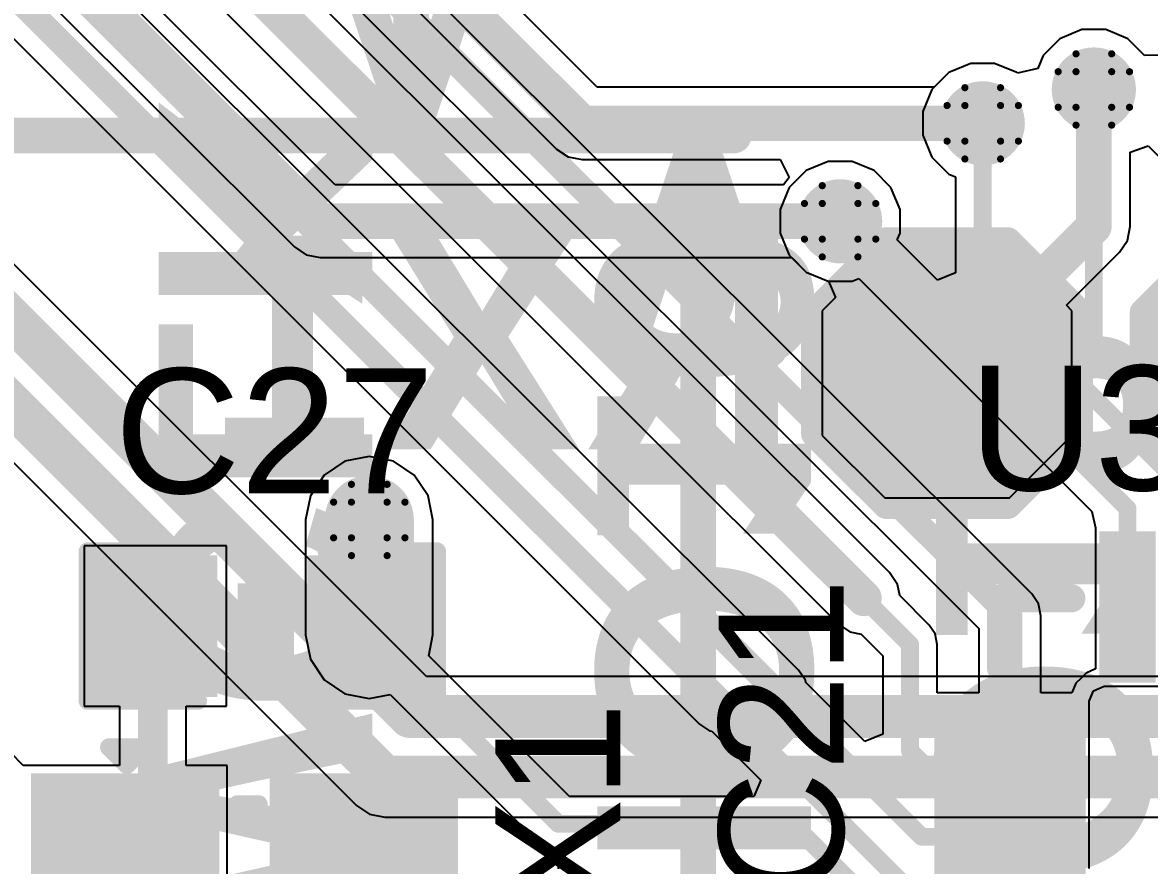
# Model space of a CAD drawing. Header units: inches. Extents: x -25 to 271, y -41 to 15.
# Drawn here: x 56.4 to 64.43, y -9.22 to -3.21 of the extents above; entities that cross this region are included whole.
import ezdxf

# ---------------------------------------------------------------- set-up
doc = ezdxf.new("R2010")
doc.units = ezdxf.units.IN
for name, color, linetype in [('Bottom Layer', 5, 'Continuous'), ('Bottom Overlay', 54, 'Continuous'), ('Bottom Paste', 16, 'Continuous'), ('Bottom Solder', 6, 'Continuous'), ('Dimensions', 6, 'Continuous'), ('Drill Drawing', 1, 'Continuous'), ('Top Glue Points', 56, 'Continuous'), ('Top Layer', 1, 'Continuous'), ('Top Overlay', 2, 'Continuous'), ('Top Paste', 8, 'Continuous'), ('Top Solder', 216, 'Continuous'), ('Via Holes', 16, 'Continuous')]:
    doc.layers.add(name, color=color, linetype=linetype)
doc.styles.add('Arial', font='', dxfattribs={"height": 0.2})
doc.styles.add('Arial_Bold', font='', dxfattribs={"height": 0.2})
doc.styles.get('Arial').set_extended_font_data('Arial')
doc.styles.get('Arial_Bold').set_extended_font_data('Arial', bold=True)

# ---------------------------------------------------------------- blocks, each defined once
blk = doc.blocks.new('CAP_0603_47')
at = {"layer": 'Top Layer'}
for points in [[(-0.381, 0.4445), (-0.381, -0.4445), (-1.143, -0.4445), (-1.143, 0.4445)], [(1.143, 0.4445), (1.143, -0.4445), (0.381, -0.4445), (0.381, 0.4445)]]:
    blk.add_hatch(color=1, dxfattribs=at).paths.add_polyline_path(points)
at = {"layer": 'Top Paste'}
for points in [[(-0.381, 0.4445), (-0.381, -0.4445), (-1.143, -0.4445), (-1.143, 0.4445)], [(1.143, 0.4445), (1.143, -0.4445), (0.381, -0.4445), (0.381, 0.4445)]]:
    blk.add_hatch(color=8, dxfattribs=at).paths.add_polyline_path(points)
at = {"layer": 'Top Solder'}
for points in [[(-0.321, 0.5045), (-0.321, -0.5045), (-1.203, -0.5045), (-1.203, 0.5045)], [(1.203, 0.5045), (1.203, -0.5045), (0.321, -0.5045), (0.321, 0.5045)]]:
    blk.add_hatch(color=216, dxfattribs=at).paths.add_polyline_path(points)
at = {"layer": 'Top Overlay'}
for points in [[(-1.2446, 0.5334, 0.127, 0.127, 0), (-0.4572, 0.5334, 0.127, 0.127, 0)], [(-1.2446, -0.5334, 0.127, 0.127, 0), (-1.2446, 0.5334, 0.127, 0.127, 0)], [(0.4572, 0.5334, 0.127, 0.127, 0), (1.2446, 0.5334, 0.127, 0.127, 0)], [(1.2446, -0.5334, 0.127, 0.127, 0), (1.2446, 0.5334, 0.127, 0.127, 0)], [(-1.2446, -0.5334, 0.127, 0.127, 0), (-0.4572, -0.5334, 0.127, 0.127, 0)], [(0.4572, -0.5334, 0.127, 0.127, 0), (1.2446, -0.5334, 0.127, 0.127, 0)]]:
    blk.add_lwpolyline(points, format="xyseb", dxfattribs=at)
for points in [[(-1.2764, 0.5334, 0.0635, 0.0635, 1), (-1.2128, 0.5334, 0.0635, 0.0635, 1)], [(-1.2764, 0.5334, 0.0635, 0.0635, 1), (-1.2128, 0.5334, 0.0635, 0.0635, 1)], [(-0.4889, 0.5334, 0.0635, 0.0635, 1), (-0.4254, 0.5334, 0.0635, 0.0635, 1)], [(0.4254, 0.5334, 0.0635, 0.0635, 1), (0.4889, 0.5334, 0.0635, 0.0635, 1)], [(1.2128, 0.5334, 0.0635, 0.0635, 1), (1.2764, 0.5334, 0.0635, 0.0635, 1)], [(1.2128, 0.5334, 0.0635, 0.0635, 1), (1.2764, 0.5334, 0.0635, 0.0635, 1)], [(-1.2764, -0.5334, 0.0635, 0.0635, 1), (-1.2128, -0.5334, 0.0635, 0.0635, 1)], [(-1.2764, -0.5334, 0.0635, 0.0635, 1), (-1.2128, -0.5334, 0.0635, 0.0635, 1)], [(-0.4889, -0.5334, 0.0635, 0.0635, 1), (-0.4254, -0.5334, 0.0635, 0.0635, 1)], [(0.4254, -0.5334, 0.0635, 0.0635, 1), (0.4889, -0.5334, 0.0635, 0.0635, 1)], [(1.2128, -0.5334, 0.0635, 0.0635, 1), (1.2764, -0.5334, 0.0635, 0.0635, 1)], [(1.2128, -0.5334, 0.0635, 0.0635, 1), (1.2764, -0.5334, 0.0635, 0.0635, 1)]]:
    blk.add_lwpolyline(points, format="xyseb", close=True, dxfattribs=at)
blk = doc.blocks.new('TEST_POINT_B_96')
at = {"layer": 'Bottom Layer'}
blk.add_hatch(color=5, dxfattribs=at).paths.add_polyline_path([(0.381, 0.762), (-0.381, 0.762), (-0.762, 0.381), (-0.762, -0.381), (-0.381, -0.762), (0.381, -0.762), (0.762, -0.381), (0.762, 0.381)])
at = {"layer": 'Bottom Paste'}
blk.add_hatch(color=16, dxfattribs=at).paths.add_polyline_path([(0.381, 0.762), (-0.381, 0.762), (-0.762, 0.381), (-0.762, -0.381), (-0.381, -0.762), (0.381, -0.762), (0.762, -0.381), (0.762, 0.381)])
at = {"layer": 'Bottom Solder'}
blk.add_hatch(color=6, dxfattribs=at).paths.add_polyline_path([(0.4318, 0.8636), (-0.4318, 0.8636), (-0.8636, 0.4318), (-0.8636, -0.4318), (-0.4318, -0.8636), (0.4318, -0.8636), (0.8636, -0.4318), (0.8636, 0.4318)])
at = {"layer": 'Bottom Overlay'}
for points in [[(-0.4318, 0.9398, 0.2, 0.2, 0), (-0.9398, 0.4318, 0.2, 0.2, 0)], [(0.4318, 0.9398, 0.2, 0.2, 0), (-0.4318, 0.9398, 0.2, 0.2, 0)], [(0.9398, 0.4318, 0.2, 0.2, 0), (0.4318, 0.9398, 0.2, 0.2, 0)], [(-0.9398, 0.4318, 0.2, 0.2, 0), (-0.9398, -0.4318, 0.2, 0.2, 0)], [(0.9398, 0.4318, 0.2, 0.2, 0), (0.9398, -0.4318, 0.2, 0.2, 0)], [(-0.4318, -0.9398, 0.2, 0.2, 0), (-0.9398, -0.4318, 0.2, 0.2, 0)], [(0.9398, -0.4318, 0.2, 0.2, 0), (0.4318, -0.9398, 0.2, 0.2, 0)], [(0.4318, -0.9398, 0.2, 0.2, 0), (-0.4318, -0.9398, 0.2, 0.2, 0)]]:
    blk.add_lwpolyline(points, format="xyseb", dxfattribs=at)
for points in [[(-0.4818, 0.9398, 0.1, 0.1, 1), (-0.3818, 0.9398, 0.1, 0.1, 1)], [(-0.4818, 0.9398, 0.1, 0.1, 1), (-0.3818, 0.9398, 0.1, 0.1, 1)], [(0.3818, 0.9398, 0.1, 0.1, 1), (0.4818, 0.9398, 0.1, 0.1, 1)], [(0.3818, 0.9398, 0.1, 0.1, 1), (0.4818, 0.9398, 0.1, 0.1, 1)], [(-0.9898, 0.4318, 0.1, 0.1, 1), (-0.8898, 0.4318, 0.1, 0.1, 1)], [(-0.9898, 0.4318, 0.1, 0.1, 1), (-0.8898, 0.4318, 0.1, 0.1, 1)], [(0.8898, 0.4318, 0.1, 0.1, 1), (0.9898, 0.4318, 0.1, 0.1, 1)], [(0.8898, 0.4318, 0.1, 0.1, 1), (0.9898, 0.4318, 0.1, 0.1, 1)], [(-0.9898, -0.4318, 0.1, 0.1, 1), (-0.8898, -0.4318, 0.1, 0.1, 1)], [(-0.9898, -0.4318, 0.1, 0.1, 1), (-0.8898, -0.4318, 0.1, 0.1, 1)], [(0.8898, -0.4318, 0.1, 0.1, 1), (0.9898, -0.4318, 0.1, 0.1, 1)], [(0.8898, -0.4318, 0.1, 0.1, 1), (0.9898, -0.4318, 0.1, 0.1, 1)], [(-0.4818, -0.9398, 0.1, 0.1, 1), (-0.3818, -0.9398, 0.1, 0.1, 1)], [(-0.4818, -0.9398, 0.1, 0.1, 1), (-0.3818, -0.9398, 0.1, 0.1, 1)], [(0.3818, -0.9398, 0.1, 0.1, 1), (0.4818, -0.9398, 0.1, 0.1, 1)], [(0.3818, -0.9398, 0.1, 0.1, 1), (0.4818, -0.9398, 0.1, 0.1, 1)]]:
    blk.add_lwpolyline(points, format="xyseb", close=True, dxfattribs=at)
blk = doc.blocks.new('TEST_POINT_B_97')
at = {"layer": 'Bottom Layer'}
blk.add_hatch(color=5, dxfattribs=at).paths.add_polyline_path([(0.381, 0.762), (-0.381, 0.762), (-0.762, 0.381), (-0.762, -0.381), (-0.381, -0.762), (0.381, -0.762), (0.762, -0.381), (0.762, 0.381)])
at = {"layer": 'Bottom Paste'}
blk.add_hatch(color=16, dxfattribs=at).paths.add_polyline_path([(0.381, 0.762), (-0.381, 0.762), (-0.762, 0.381), (-0.762, -0.381), (-0.381, -0.762), (0.381, -0.762), (0.762, -0.381), (0.762, 0.381)])
at = {"layer": 'Bottom Solder'}
blk.add_hatch(color=6, dxfattribs=at).paths.add_polyline_path([(0.4318, 0.8636), (-0.4318, 0.8636), (-0.8636, 0.4318), (-0.8636, -0.4318), (-0.4318, -0.8636), (0.4318, -0.8636), (0.8636, -0.4318), (0.8636, 0.4318)])
at = {"layer": 'Bottom Overlay'}
for points in [[(-0.4318, 0.9398, 0.2, 0.2, 0), (-0.9398, 0.4318, 0.2, 0.2, 0)], [(0.4318, 0.9398, 0.2, 0.2, 0), (-0.4318, 0.9398, 0.2, 0.2, 0)], [(0.9398, 0.4318, 0.2, 0.2, 0), (0.4318, 0.9398, 0.2, 0.2, 0)], [(-0.9398, 0.4318, 0.2, 0.2, 0), (-0.9398, -0.4318, 0.2, 0.2, 0)], [(0.9398, 0.4318, 0.2, 0.2, 0), (0.9398, -0.4318, 0.2, 0.2, 0)], [(-0.4318, -0.9398, 0.2, 0.2, 0), (-0.9398, -0.4318, 0.2, 0.2, 0)], [(0.9398, -0.4318, 0.2, 0.2, 0), (0.4318, -0.9398, 0.2, 0.2, 0)], [(0.4318, -0.9398, 0.2, 0.2, 0), (-0.4318, -0.9398, 0.2, 0.2, 0)]]:
    blk.add_lwpolyline(points, format="xyseb", dxfattribs=at)
for points in [[(-0.4818, 0.9398, 0.1, 0.1, 1), (-0.3818, 0.9398, 0.1, 0.1, 1)], [(-0.4818, 0.9398, 0.1, 0.1, 1), (-0.3818, 0.9398, 0.1, 0.1, 1)], [(0.3818, 0.9398, 0.1, 0.1, 1), (0.4818, 0.9398, 0.1, 0.1, 1)], [(0.3818, 0.9398, 0.1, 0.1, 1), (0.4818, 0.9398, 0.1, 0.1, 1)], [(-0.9898, 0.4318, 0.1, 0.1, 1), (-0.8898, 0.4318, 0.1, 0.1, 1)], [(-0.9898, 0.4318, 0.1, 0.1, 1), (-0.8898, 0.4318, 0.1, 0.1, 1)], [(0.8898, 0.4318, 0.1, 0.1, 1), (0.9898, 0.4318, 0.1, 0.1, 1)], [(0.8898, 0.4318, 0.1, 0.1, 1), (0.9898, 0.4318, 0.1, 0.1, 1)], [(-0.9898, -0.4318, 0.1, 0.1, 1), (-0.8898, -0.4318, 0.1, 0.1, 1)], [(-0.9898, -0.4318, 0.1, 0.1, 1), (-0.8898, -0.4318, 0.1, 0.1, 1)], [(0.8898, -0.4318, 0.1, 0.1, 1), (0.9898, -0.4318, 0.1, 0.1, 1)], [(0.8898, -0.4318, 0.1, 0.1, 1), (0.9898, -0.4318, 0.1, 0.1, 1)], [(-0.4818, -0.9398, 0.1, 0.1, 1), (-0.3818, -0.9398, 0.1, 0.1, 1)], [(-0.4818, -0.9398, 0.1, 0.1, 1), (-0.3818, -0.9398, 0.1, 0.1, 1)], [(0.3818, -0.9398, 0.1, 0.1, 1), (0.4818, -0.9398, 0.1, 0.1, 1)], [(0.3818, -0.9398, 0.1, 0.1, 1), (0.4818, -0.9398, 0.1, 0.1, 1)]]:
    blk.add_lwpolyline(points, format="xyseb", close=True, dxfattribs=at)
blk = doc.blocks.new('QFN_56__7X7__128')
at = {"layer": 'Top Layer'}
for points in [[(-3.8755, -2.5), (-3.0005, -2.5), (-3.0005, -2.7), (-3.8755, -2.7)], [(-2.7, -3.8755), (-2.7, -3.0005), (-2.5, -3.0005), (-2.5, -3.8755)], [(-2.3, -3.8755), (-2.3, -3.0005), (-2.1, -3.0005), (-2.1, -3.8755)], [(-1.9, -3.8755), (-1.9, -3.0005), (-1.7, -3.0005), (-1.7, -3.8755)]]:
    blk.add_hatch(color=1, dxfattribs=at).paths.add_polyline_path(points)
at = {"layer": 'Top Paste'}
for points in [[(-3.8755, -2.5), (-3.0005, -2.5), (-3.0005, -2.7), (-3.8755, -2.7)], [(-2.7, -3.8755), (-2.7, -3.0005), (-2.5, -3.0005), (-2.5, -3.8755)], [(-2.3, -3.8755), (-2.3, -3.0005), (-2.1, -3.0005), (-2.1, -3.8755)], [(-1.9, -3.8755), (-1.9, -3.0005), (-1.7, -3.0005), (-1.7, -3.8755)]]:
    blk.add_hatch(color=8, dxfattribs=at).paths.add_polyline_path(points)
at = {"layer": 'Top Solder'}
for points in [[(-3.9771, -2.3984), (-2.8989, -2.3984), (-2.8989, -2.8016), (-3.9771, -2.8016)], [(-2.8016, -3.9771), (-2.8016, -2.8989), (-2.3984, -2.8989), (-2.3984, -3.9771)], [(-2.4016, -3.9771), (-2.4016, -2.8989), (-1.9984, -2.8989), (-1.9984, -3.9771)], [(-2.0016, -3.9771), (-2.0016, -2.8989), (-1.5984, -2.8989), (-1.5984, -3.9771)], [(-1.6016, -3.9771), (-1.6016, -2.8989), (-1.1984, -2.8989), (-1.1984, -3.9771)]]:
    blk.add_hatch(color=216, dxfattribs=at).paths.add_polyline_path(points)
at = {"layer": 'Top Overlay'}
for points in [[(-3.5, -3.5, 0.2, 0.2, 0), (-3.5, -3, 0.2, 0.2, 0)], [(-3, -3.5, 0.2, 0.2, 0), (-3.5, -3.5, 0.2, 0.2, 0)]]:
    blk.add_lwpolyline(points, format="xyseb", dxfattribs=at)
for points in [[(-3.55, -3, 0.1, 0.1, 1), (-3.45, -3, 0.1, 0.1, 1)], [(-3.55, -3.5, 0.1, 0.1, 1), (-3.45, -3.5, 0.1, 0.1, 1)], [(-3.55, -3.5, 0.1, 0.1, 1), (-3.45, -3.5, 0.1, 0.1, 1)], [(-3.05, -3.5, 0.1, 0.1, 1), (-2.95, -3.5, 0.1, 0.1, 1)]]:
    blk.add_lwpolyline(points, format="xyseb", close=True, dxfattribs=at)
blk = doc.blocks.new('MCSJK_7U_12_00_10_10_80_B_10_131')
at = {"layer": 'Top Layer'}
for points in [[(-1.8, 1.45), (-0.4, 1.45), (-0.4, 0.25), (-1.8, 0.25)], [(0.4, 1.45), (1.8, 1.45), (1.8, 0.25), (0.4, 0.25)], [(-1.8, -0.25), (-0.4, -0.25), (-0.4, -1.45), (-1.8, -1.45)], [(0.4, -0.25), (1.8, -0.25), (1.8, -1.45), (0.4, -1.45)]]:
    blk.add_hatch(color=1, dxfattribs=at).paths.add_polyline_path(points)
at = {"layer": 'Top Paste'}
for points in [[(-1.8, 1.45), (-0.4, 1.45), (-0.4, 0.25), (-1.8, 0.25)], [(0.4, 1.45), (1.8, 1.45), (1.8, 0.25), (0.4, 0.25)], [(-1.8, -0.25), (-0.4, -0.25), (-0.4, -1.45), (-1.8, -1.45)], [(0.4, -0.25), (1.8, -0.25), (1.8, -1.45), (0.4, -1.45)]]:
    blk.add_hatch(color=8, dxfattribs=at).paths.add_polyline_path(points)
at = {"layer": 'Top Solder'}
for points in [[(-1.87, 1.52), (-0.33, 1.52), (-0.33, 0.18), (-1.87, 0.18)], [(0.33, 1.52), (1.87, 1.52), (1.87, 0.18), (0.33, 0.18)], [(-1.87, -0.18), (-0.33, -0.18), (-0.33, -1.52), (-1.87, -1.52)], [(0.33, -0.18), (1.87, -0.18), (1.87, -1.52), (0.33, -1.52)]]:
    blk.add_hatch(color=216, dxfattribs=at).paths.add_polyline_path(points)
at = {"layer": 'Top Overlay'}
for points in [[(0.2032, 1.2954, 0.127, 0.127, 0), (-0.2032, 1.2954, 0.127, 0.127, 0)], [(-1.651, -0.0508, 0.127, 0.127, 0), (-1.651, 0.1016, 0.127, 0.127, 0)], [(1.651, -0.0508, 0.127, 0.127, 0), (1.651, 0.1016, 0.127, 0.127, 0)], [(-2.0574, -0.9652, 0.127, 0.127, 0), (-2.0574, -0.7112, 0.127, 0.127, 0)], [(-1.9304, -0.8382, 0.127, 0.127, 0), (-2.0574, -0.7112, 0.127, 0.127, 0)], [(-2.0574, -0.9652, 0.127, 0.127, 0), (-1.9304, -0.8382, 0.127, 0.127, 0)], [(0.2032, -1.2954, 0.127, 0.127, 0), (-0.2032, -1.2954, 0.127, 0.127, 0)]]:
    blk.add_lwpolyline(points, format="xyseb", dxfattribs=at)
for points in [[(-0.2349, 1.2954, 0.0635, 0.0635, 1), (-0.1714, 1.2954, 0.0635, 0.0635, 1)], [(0.1714, 1.2954, 0.0635, 0.0635, 1), (0.2349, 1.2954, 0.0635, 0.0635, 1)], [(-1.6827, 0.1016, 0.0635, 0.0635, 1), (-1.6193, 0.1016, 0.0635, 0.0635, 1)], [(1.6193, 0.1016, 0.0635, 0.0635, 1), (1.6827, 0.1016, 0.0635, 0.0635, 1)], [(-1.6827, -0.0508, 0.0635, 0.0635, 1), (-1.6193, -0.0508, 0.0635, 0.0635, 1)], [(1.6193, -0.0508, 0.0635, 0.0635, 1), (1.6827, -0.0508, 0.0635, 0.0635, 1)], [(-2.0892, -0.7112, 0.0635, 0.0635, 1), (-2.0257, -0.7112, 0.0635, 0.0635, 1)], [(-2.0892, -0.7112, 0.0635, 0.0635, 1), (-2.0257, -0.7112, 0.0635, 0.0635, 1)], [(-1.9622, -0.8382, 0.0635, 0.0635, 1), (-1.8986, -0.8382, 0.0635, 0.0635, 1)], [(-1.9622, -0.8382, 0.0635, 0.0635, 1), (-1.8986, -0.8382, 0.0635, 0.0635, 1)], [(-2.0892, -0.9652, 0.0635, 0.0635, 1), (-2.0257, -0.9652, 0.0635, 0.0635, 1)], [(-2.0892, -0.9652, 0.0635, 0.0635, 1), (-2.0257, -0.9652, 0.0635, 0.0635, 1)], [(-0.2349, -1.2954, 0.0635, 0.0635, 1), (-0.1714, -1.2954, 0.0635, 0.0635, 1)], [(0.1714, -1.2954, 0.0635, 0.0635, 1), (0.2349, -1.2954, 0.0635, 0.0635, 1)]]:
    blk.add_lwpolyline(points, format="xyseb", close=True, dxfattribs=at)

msp = doc.modelspace()

# ---------------------------------------------------------------- hatches: boundary and pattern name
at = {"layer": 'Bottom Layer'}
h = msp.add_hatch(color=5, dxfattribs=at)
edge = h.paths.add_edge_path()
edge.add_arc((64.0334, -3.683), 0.3, 0, 360)
h = msp.add_hatch(color=5, dxfattribs=at)
edge = h.paths.add_edge_path()
edge.add_arc((63.242, -3.9243), 0.3, 0, 360)
h = msp.add_hatch(color=5, dxfattribs=at)
edge = h.paths.add_edge_path()
edge.add_arc((62.226, -4.6228), 0.3, 0, 360)
h = msp.add_hatch(color=5, dxfattribs=at)
edge = h.paths.add_edge_path()
edge.add_arc((58.8721, -6.7522), 0.3, 0, 360)
at = {"layer": 'Top Glue Points'}
msp.add_hatch(color=56, dxfattribs=at).paths.add_polyline_path([(57.9356, -7.8036), (58.3354, -7.8036), (58.3354, -7.2037), (57.9356, -7.2037)])
at = {"layer": 'Top Layer'}
h = msp.add_hatch(color=1, dxfattribs=at)
edge = h.paths.add_edge_path()
edge.add_arc((64.0334, -3.683), 0.3, 0, 360)
h = msp.add_hatch(color=1, dxfattribs=at)
edge = h.paths.add_edge_path()
edge.add_arc((63.242, -3.9243), 0.3, 0, 360)
h = msp.add_hatch(color=1, dxfattribs=at)
edge = h.paths.add_edge_path()
edge.add_arc((62.226, -4.6228), 0.3, 0, 360)
h = msp.add_hatch(color=1, dxfattribs=at)
edge = h.paths.add_edge_path()
edge.add_arc((58.8721, -6.7522), 0.3, 0, 360)
at = {"layer": 'Via Holes'}
h = msp.add_hatch(color=7, dxfattribs=at)
edge = h.paths.add_edge_path()
edge.add_arc((64.0334, -3.683), 0.15, 0, 360)
h = msp.add_hatch(color=7, dxfattribs=at)
edge = h.paths.add_edge_path()
edge.add_arc((63.242, -3.9243), 0.15, 0, 360)
h = msp.add_hatch(color=7, dxfattribs=at)
edge = h.paths.add_edge_path()
edge.add_arc((62.226, -4.6228), 0.15, 0, 360)
h = msp.add_hatch(color=7, dxfattribs=at)
edge = h.paths.add_edge_path()
edge.add_arc((58.8721, -6.7522), 0.15, 0, 360)

# ---------------------------------------------------------------- linework, layer by layer
at = {"layer": 'Bottom Layer'}
for p, q in [((59.2788, -7.8685), (50.7008, 0.7094)), ((50.2025, -0.2087), (58.7805, -8.7866)), ((58.6295, -4.3638), (55.7653, -1.4996)), ((60.4958, -3.6653), (58.3301, -1.4996)), ((55.399, -1.8659), (58.3391, -4.8059)), ((57.9638, -1.8659), (60.2054, -4.1074)), ((63.9485, -3.256), (63.7915, -3.321)), ((64.1183, -3.256), (63.9485, -3.256)), ((64.2753, -3.321), (64.1183, -3.256)), ((63.7915, -3.321), (63.6714, -3.4411)), ((64.3954, -3.4411), (64.2753, -3.321)), ((63.6714, -3.4411), (63.6336, -3.5324)), ((64.5318, -3.4386), (64.3954, -3.4411)), ((63.1571, -3.4973), (63.0001, -3.5623)), ((63.3269, -3.4973), (63.1571, -3.4973)), ((63.4839, -3.5623), (63.3269, -3.4973)), ((63.0001, -3.5623), (62.8971, -3.6653)), ((63.4891, -3.5675), (63.4839, -3.5623)), ((63.6336, -3.5324), (63.4891, -3.5675)), ((62.8971, -3.6653), (60.4958, -3.6653)), ((64.2924, -4.1306), (64.4194, -4.0849)), ((64.4194, -4.0849), (64.5072, -4.1728)), ((60.2054, -4.1074), (60.2894, -4.1636)), ((60.2894, -4.1636), (60.3885, -4.1833)), ((64.2924, -4.6597), (64.2924, -4.1306)), ((60.3885, -4.1833), (61.7991, -4.1833)), ((61.7991, -4.1833), (61.8625, -4.3103)), ((61.8625, -4.3103), (61.8223, -4.3638)), ((61.8223, -4.3638), (58.6295, -4.3638)), ((64.2727, -4.7588), (64.2924, -4.6597)), ((58.3391, -4.8059), (58.4231, -4.8621)), ((64.2165, -4.8428), (64.2727, -4.7588)), ((58.4231, -4.8621), (58.5222, -4.8818)), ((58.5222, -4.8818), (61.8811, -4.8818)), ((61.8811, -4.8818), (61.9841, -4.9848)), ((63.8379, -5.2215), (64.2165, -4.8428)), ((61.9841, -4.9848), (62.1411, -5.0498)), ((62.1411, -5.0498), (62.1439, -5.0498)), ((62.1439, -5.0498), (62.1925, -5.1671)), ((62.1925, -5.1671), (62.099, -5.2606)), ((62.099, -5.2606), (62.099, -6.1496)), ((63.877, -5.2606), (63.8379, -5.2215)), ((63.877, -6.1496), (63.877, -5.2606)), ((62.099, -6.1496), (62.5435, -6.5941)), ((63.4325, -6.5941), (63.877, -6.1496)), ((62.5435, -6.5941), (63.4325, -6.5941)), ((71.1972, -7.8685), (59.2788, -7.8685)), ((58.7805, -8.7866), (58.7805, -8.7866)), ((58.7805, -8.7866), (58.8729, -8.8484)), ((58.8729, -8.8484), (58.9819, -8.8701)), ((58.9819, -8.8701), (70.9004, -8.8701))]:
    msp.add_line(p, q, dxfattribs=at)
for points in [[(50.4994, 0.508, 0.3048, 0.3048, 0), (59.1608, -8.1534, 0.3048, 0.3048, 0)], [(50.3205, 0.0762, 0.3048, 0.3048, 0), (58.9819, -8.5852, 0.3048, 0.3048, 0)], [(54.9154, -1.016, 0.254, 0.254, 0), (58.5222, -4.6228, 0.254, 0.254, 0)], [(57.4802, -1.016, 0.254, 0.254, 0), (60.3885, -3.9243, 0.254, 0.254, 0)], [(64.0334, -4.6597, 0.254, 0.254, 0), (64.0334, -3.683, 0.254, 0.254, 0)], [(60.3885, -3.9243, 0.254, 0.254, 0), (63.242, -3.9243, 0.254, 0.254, 0)], [(58.5222, -4.6228, 0.254, 0.254, 0), (62.226, -4.6228, 0.254, 0.254, 0)], [(62.988, -5.7051, 0.254, 0.254, 0), (64.0334, -4.6597, 0.254, 0.254, 0)], [(59.1608, -8.1534, 0.3048, 0.3048, 0), (71.1973, -8.1534, 0.3048, 0.3048, 0)], [(58.9819, -8.5852, 0.3048, 0.3048, 0), (71.0184, -8.5852, 0.3048, 0.3048, 0)]]:
    msp.add_lwpolyline(points, format="xyseb", dxfattribs=at)
for points in [[(63.9699, -3.683, 0.127, 0.127, 1), (64.0969, -3.683, 0.127, 0.127, 1)], [(60.325, -3.9243, 0.127, 0.127, 1), (60.452, -3.9243, 0.127, 0.127, 1)], [(60.325, -3.9243, 0.127, 0.127, 1), (60.452, -3.9243, 0.127, 0.127, 1)], [(63.1785, -3.9243, 0.127, 0.127, 1), (63.3055, -3.9243, 0.127, 0.127, 1)], [(58.4587, -4.6228, 0.127, 0.127, 1), (58.5857, -4.6228, 0.127, 0.127, 1)], [(58.4587, -4.6228, 0.127, 0.127, 1), (58.5857, -4.6228, 0.127, 0.127, 1)], [(62.1625, -4.6228, 0.127, 0.127, 1), (62.2895, -4.6228, 0.127, 0.127, 1)], [(63.9699, -4.6597, 0.127, 0.127, 1), (64.0969, -4.6597, 0.127, 0.127, 1)], [(63.9699, -4.6597, 0.127, 0.127, 1), (64.0969, -4.6597, 0.127, 0.127, 1)], [(62.9245, -5.7051, 0.127, 0.127, 1), (63.0515, -5.7051, 0.127, 0.127, 1)], [(59.0846, -8.1534, 0.1524, 0.1524, 1), (59.237, -8.1534, 0.1524, 0.1524, 1)], [(59.0846, -8.1534, 0.1524, 0.1524, 1), (59.237, -8.1534, 0.1524, 0.1524, 1)], [(58.9057, -8.5852, 0.1524, 0.1524, 1), (59.0581, -8.5852, 0.1524, 0.1524, 1)], [(58.9057, -8.5852, 0.1524, 0.1524, 1), (59.0581, -8.5852, 0.1524, 0.1524, 1)]]:
    msp.add_lwpolyline(points, format="xyseb", close=True, dxfattribs=at)
at = {"layer": 'Dimensions'}
for points in [[(59.1716, -4.0113, 0.254, 0.254, 0), (59.1716, -1.725, 0.254, 0.254, 0)], [(58.6636, -2.4873, 0.254, 0.254, 0), (59.1716, -4.0113, 0.254, 0.254, 0)], [(59.1716, -4.0113, 0.254, 0.254, 0), (59.6796, -2.4873, 0.254, 0.254, 0)], [(38.5291, -4.0113, 0.254, 0.254, 0), (61.468, -4.0113, 0.254, 0.254, 0)], [(51.5291, -4.0113, 0.254, 0.254, 0), (59.4256, -4.0113, 0.254, 0.254, 0)], [(60.706, -5.5353, 0.254, 0.254, 0), (61.214, -4.0113, 0.254, 0.254, 0)], [(61.214, -4.0113, 0.254, 0.254, 0), (61.722, -5.5353, 0.254, 0.254, 0)], [(61.214, -9.4211, 0.254, 0.254, 0), (61.214, -4.0113, 0.254, 0.254, 0)]]:
    msp.add_lwpolyline(points, format="xyseb", dxfattribs=at)
for points in [[(59.1081, -4.0113, 0.127, 0.127, 1), (59.2351, -4.0113, 0.127, 0.127, 1)], [(59.1081, -4.0113, 0.127, 0.127, 1), (59.2351, -4.0113, 0.127, 0.127, 1)], [(59.1081, -4.0113, 0.127, 0.127, 1), (59.2351, -4.0113, 0.127, 0.127, 1)], [(59.3621, -4.0113, 0.127, 0.127, 1), (59.4891, -4.0113, 0.127, 0.127, 1)], [(61.1505, -4.0113, 0.127, 0.127, 1), (61.2775, -4.0113, 0.127, 0.127, 1)], [(61.1505, -4.0113, 0.127, 0.127, 1), (61.2775, -4.0113, 0.127, 0.127, 1)], [(61.1505, -4.0113, 0.127, 0.127, 1), (61.2775, -4.0113, 0.127, 0.127, 1)], [(61.4045, -4.0113, 0.127, 0.127, 1), (61.5315, -4.0113, 0.127, 0.127, 1)], [(60.6425, -5.5353, 0.127, 0.127, 1), (60.7695, -5.5353, 0.127, 0.127, 1)], [(61.6585, -5.5353, 0.127, 0.127, 1), (61.7855, -5.5353, 0.127, 0.127, 1)]]:
    msp.add_lwpolyline(points, format="xyseb", close=True, dxfattribs=at)
at = {"layer": 'Drill Drawing'}
for points in [[(63.9064, -3.556, 0.0508, 0.0508, 0), (63.9064, -3.429, 0.0508, 0.0508, 0)], [(63.9064, -3.429, 0.0508, 0.0508, 0), (64.1604, -3.429, 0.0508, 0.0508, 0)], [(64.1604, -3.556, 0.0508, 0.0508, 0), (64.1604, -3.429, 0.0508, 0.0508, 0)], [(63.7794, -3.81, 0.0508, 0.0508, 0), (63.7794, -3.556, 0.0508, 0.0508, 0)], [(63.7794, -3.556, 0.0508, 0.0508, 0), (63.9064, -3.556, 0.0508, 0.0508, 0)], [(64.1604, -3.556, 0.0508, 0.0508, 0), (64.2874, -3.556, 0.0508, 0.0508, 0)], [(64.2874, -3.81, 0.0508, 0.0508, 0), (64.2874, -3.556, 0.0508, 0.0508, 0)], [(63.115, -3.7973, 0.0508, 0.0508, 0), (63.115, -3.6703, 0.0508, 0.0508, 0)], [(63.115, -3.6703, 0.0508, 0.0508, 0), (63.369, -3.6703, 0.0508, 0.0508, 0)], [(63.369, -3.7973, 0.0508, 0.0508, 0), (63.369, -3.6703, 0.0508, 0.0508, 0)], [(62.988, -4.0513, 0.0508, 0.0508, 0), (62.988, -3.7973, 0.0508, 0.0508, 0)], [(62.988, -3.7973, 0.0508, 0.0508, 0), (63.115, -3.7973, 0.0508, 0.0508, 0)], [(63.369, -3.7973, 0.0508, 0.0508, 0), (63.496, -3.7973, 0.0508, 0.0508, 0)], [(63.496, -4.0513, 0.0508, 0.0508, 0), (63.496, -3.7973, 0.0508, 0.0508, 0)], [(63.7794, -3.81, 0.0508, 0.0508, 0), (63.9064, -3.81, 0.0508, 0.0508, 0)], [(63.9064, -3.937, 0.0508, 0.0508, 0), (63.9064, -3.81, 0.0508, 0.0508, 0)], [(64.1604, -3.81, 0.0508, 0.0508, 0), (64.2874, -3.81, 0.0508, 0.0508, 0)], [(64.1604, -3.937, 0.0508, 0.0508, 0), (64.1604, -3.81, 0.0508, 0.0508, 0)], [(63.9064, -3.937, 0.0508, 0.0508, 0), (64.1604, -3.937, 0.0508, 0.0508, 0)], [(62.988, -4.0513, 0.0508, 0.0508, 0), (63.115, -4.0513, 0.0508, 0.0508, 0)], [(63.115, -4.1783, 0.0508, 0.0508, 0), (63.115, -4.0513, 0.0508, 0.0508, 0)], [(63.369, -4.0513, 0.0508, 0.0508, 0), (63.496, -4.0513, 0.0508, 0.0508, 0)], [(63.369, -4.1783, 0.0508, 0.0508, 0), (63.369, -4.0513, 0.0508, 0.0508, 0)], [(63.115, -4.1783, 0.0508, 0.0508, 0), (63.369, -4.1783, 0.0508, 0.0508, 0)], [(62.099, -4.4958, 0.0508, 0.0508, 0), (62.099, -4.3688, 0.0508, 0.0508, 0)], [(62.099, -4.3688, 0.0508, 0.0508, 0), (62.353, -4.3688, 0.0508, 0.0508, 0)], [(62.353, -4.4958, 0.0508, 0.0508, 0), (62.353, -4.3688, 0.0508, 0.0508, 0)], [(61.972, -4.7498, 0.0508, 0.0508, 0), (61.972, -4.4958, 0.0508, 0.0508, 0)], [(61.972, -4.4958, 0.0508, 0.0508, 0), (62.099, -4.4958, 0.0508, 0.0508, 0)], [(62.353, -4.4958, 0.0508, 0.0508, 0), (62.48, -4.4958, 0.0508, 0.0508, 0)], [(62.48, -4.7498, 0.0508, 0.0508, 0), (62.48, -4.4958, 0.0508, 0.0508, 0)], [(61.972, -4.7498, 0.0508, 0.0508, 0), (62.099, -4.7498, 0.0508, 0.0508, 0)], [(62.099, -4.8768, 0.0508, 0.0508, 0), (62.099, -4.7498, 0.0508, 0.0508, 0)], [(62.353, -4.7498, 0.0508, 0.0508, 0), (62.48, -4.7498, 0.0508, 0.0508, 0)], [(62.353, -4.8768, 0.0508, 0.0508, 0), (62.353, -4.7498, 0.0508, 0.0508, 0)], [(62.099, -4.8768, 0.0508, 0.0508, 0), (62.353, -4.8768, 0.0508, 0.0508, 0)], [(58.7451, -6.6252, 0.0508, 0.0508, 0), (58.7451, -6.4982, 0.0508, 0.0508, 0)], [(58.7451, -6.4982, 0.0508, 0.0508, 0), (58.9991, -6.4982, 0.0508, 0.0508, 0)], [(58.9991, -6.6252, 0.0508, 0.0508, 0), (58.9991, -6.4982, 0.0508, 0.0508, 0)], [(58.6181, -6.8792, 0.0508, 0.0508, 0), (58.6181, -6.6252, 0.0508, 0.0508, 0)], [(58.6181, -6.6252, 0.0508, 0.0508, 0), (58.7451, -6.6252, 0.0508, 0.0508, 0)], [(58.9991, -6.6252, 0.0508, 0.0508, 0), (59.1261, -6.6252, 0.0508, 0.0508, 0)], [(59.1261, -6.8792, 0.0508, 0.0508, 0), (59.1261, -6.6252, 0.0508, 0.0508, 0)], [(58.6181, -6.8792, 0.0508, 0.0508, 0), (58.7451, -6.8792, 0.0508, 0.0508, 0)], [(58.7451, -7.0062, 0.0508, 0.0508, 0), (58.7451, -6.8792, 0.0508, 0.0508, 0)], [(58.9991, -6.8792, 0.0508, 0.0508, 0), (59.1261, -6.8792, 0.0508, 0.0508, 0)], [(58.9991, -7.0062, 0.0508, 0.0508, 0), (58.9991, -6.8792, 0.0508, 0.0508, 0)], [(58.7451, -7.0062, 0.0508, 0.0508, 0), (58.9991, -7.0062, 0.0508, 0.0508, 0)]]:
    msp.add_lwpolyline(points, format="xyseb", dxfattribs=at)
for points in [[(63.8937, -3.429, 0.0254, 0.0254, 1), (63.9191, -3.429, 0.0254, 0.0254, 1)], [(63.8937, -3.429, 0.0254, 0.0254, 1), (63.9191, -3.429, 0.0254, 0.0254, 1)], [(64.1477, -3.429, 0.0254, 0.0254, 1), (64.1731, -3.429, 0.0254, 0.0254, 1)], [(64.1477, -3.429, 0.0254, 0.0254, 1), (64.1731, -3.429, 0.0254, 0.0254, 1)], [(63.7667, -3.556, 0.0254, 0.0254, 1), (63.7921, -3.556, 0.0254, 0.0254, 1)], [(63.7667, -3.556, 0.0254, 0.0254, 1), (63.7921, -3.556, 0.0254, 0.0254, 1)], [(63.8937, -3.556, 0.0254, 0.0254, 1), (63.9191, -3.556, 0.0254, 0.0254, 1)], [(63.8937, -3.556, 0.0254, 0.0254, 1), (63.9191, -3.556, 0.0254, 0.0254, 1)], [(64.1477, -3.556, 0.0254, 0.0254, 1), (64.1731, -3.556, 0.0254, 0.0254, 1)], [(64.1477, -3.556, 0.0254, 0.0254, 1), (64.1731, -3.556, 0.0254, 0.0254, 1)], [(64.2747, -3.556, 0.0254, 0.0254, 1), (64.3001, -3.556, 0.0254, 0.0254, 1)], [(64.2747, -3.556, 0.0254, 0.0254, 1), (64.3001, -3.556, 0.0254, 0.0254, 1)], [(63.1023, -3.6703, 0.0254, 0.0254, 1), (63.1277, -3.6703, 0.0254, 0.0254, 1)], [(63.1023, -3.6703, 0.0254, 0.0254, 1), (63.1277, -3.6703, 0.0254, 0.0254, 1)], [(63.3563, -3.6703, 0.0254, 0.0254, 1), (63.3817, -3.6703, 0.0254, 0.0254, 1)], [(63.3563, -3.6703, 0.0254, 0.0254, 1), (63.3817, -3.6703, 0.0254, 0.0254, 1)], [(62.9753, -3.7973, 0.0254, 0.0254, 1), (63.0007, -3.7973, 0.0254, 0.0254, 1)], [(62.9753, -3.7973, 0.0254, 0.0254, 1), (63.0007, -3.7973, 0.0254, 0.0254, 1)], [(63.1023, -3.7973, 0.0254, 0.0254, 1), (63.1277, -3.7973, 0.0254, 0.0254, 1)], [(63.1023, -3.7973, 0.0254, 0.0254, 1), (63.1277, -3.7973, 0.0254, 0.0254, 1)], [(63.3563, -3.7973, 0.0254, 0.0254, 1), (63.3817, -3.7973, 0.0254, 0.0254, 1)], [(63.3563, -3.7973, 0.0254, 0.0254, 1), (63.3817, -3.7973, 0.0254, 0.0254, 1)], [(63.4833, -3.7973, 0.0254, 0.0254, 1), (63.5087, -3.7973, 0.0254, 0.0254, 1)], [(63.4833, -3.7973, 0.0254, 0.0254, 1), (63.5087, -3.7973, 0.0254, 0.0254, 1)], [(63.7667, -3.81, 0.0254, 0.0254, 1), (63.7921, -3.81, 0.0254, 0.0254, 1)], [(63.7667, -3.81, 0.0254, 0.0254, 1), (63.7921, -3.81, 0.0254, 0.0254, 1)], [(63.8937, -3.81, 0.0254, 0.0254, 1), (63.9191, -3.81, 0.0254, 0.0254, 1)], [(63.8937, -3.81, 0.0254, 0.0254, 1), (63.9191, -3.81, 0.0254, 0.0254, 1)], [(64.1477, -3.81, 0.0254, 0.0254, 1), (64.1731, -3.81, 0.0254, 0.0254, 1)], [(64.1477, -3.81, 0.0254, 0.0254, 1), (64.1731, -3.81, 0.0254, 0.0254, 1)], [(64.2747, -3.81, 0.0254, 0.0254, 1), (64.3001, -3.81, 0.0254, 0.0254, 1)], [(64.2747, -3.81, 0.0254, 0.0254, 1), (64.3001, -3.81, 0.0254, 0.0254, 1)], [(63.8937, -3.937, 0.0254, 0.0254, 1), (63.9191, -3.937, 0.0254, 0.0254, 1)], [(63.8937, -3.937, 0.0254, 0.0254, 1), (63.9191, -3.937, 0.0254, 0.0254, 1)], [(64.1477, -3.937, 0.0254, 0.0254, 1), (64.1731, -3.937, 0.0254, 0.0254, 1)], [(64.1477, -3.937, 0.0254, 0.0254, 1), (64.1731, -3.937, 0.0254, 0.0254, 1)], [(62.9753, -4.0513, 0.0254, 0.0254, 1), (63.0007, -4.0513, 0.0254, 0.0254, 1)], [(62.9753, -4.0513, 0.0254, 0.0254, 1), (63.0007, -4.0513, 0.0254, 0.0254, 1)], [(63.1023, -4.0513, 0.0254, 0.0254, 1), (63.1277, -4.0513, 0.0254, 0.0254, 1)], [(63.1023, -4.0513, 0.0254, 0.0254, 1), (63.1277, -4.0513, 0.0254, 0.0254, 1)], [(63.3563, -4.0513, 0.0254, 0.0254, 1), (63.3817, -4.0513, 0.0254, 0.0254, 1)], [(63.3563, -4.0513, 0.0254, 0.0254, 1), (63.3817, -4.0513, 0.0254, 0.0254, 1)], [(63.4833, -4.0513, 0.0254, 0.0254, 1), (63.5087, -4.0513, 0.0254, 0.0254, 1)], [(63.4833, -4.0513, 0.0254, 0.0254, 1), (63.5087, -4.0513, 0.0254, 0.0254, 1)], [(63.1023, -4.1783, 0.0254, 0.0254, 1), (63.1277, -4.1783, 0.0254, 0.0254, 1)], [(63.1023, -4.1783, 0.0254, 0.0254, 1), (63.1277, -4.1783, 0.0254, 0.0254, 1)], [(63.3563, -4.1783, 0.0254, 0.0254, 1), (63.3817, -4.1783, 0.0254, 0.0254, 1)], [(63.3563, -4.1783, 0.0254, 0.0254, 1), (63.3817, -4.1783, 0.0254, 0.0254, 1)], [(62.0863, -4.3688, 0.0254, 0.0254, 1), (62.1117, -4.3688, 0.0254, 0.0254, 1)], [(62.0863, -4.3688, 0.0254, 0.0254, 1), (62.1117, -4.3688, 0.0254, 0.0254, 1)], [(62.3403, -4.3688, 0.0254, 0.0254, 1), (62.3657, -4.3688, 0.0254, 0.0254, 1)], [(62.3403, -4.3688, 0.0254, 0.0254, 1), (62.3657, -4.3688, 0.0254, 0.0254, 1)], [(61.9593, -4.4958, 0.0254, 0.0254, 1), (61.9847, -4.4958, 0.0254, 0.0254, 1)], [(61.9593, -4.4958, 0.0254, 0.0254, 1), (61.9847, -4.4958, 0.0254, 0.0254, 1)], [(62.0863, -4.4958, 0.0254, 0.0254, 1), (62.1117, -4.4958, 0.0254, 0.0254, 1)], [(62.0863, -4.4958, 0.0254, 0.0254, 1), (62.1117, -4.4958, 0.0254, 0.0254, 1)], [(62.3403, -4.4958, 0.0254, 0.0254, 1), (62.3657, -4.4958, 0.0254, 0.0254, 1)], [(62.3403, -4.4958, 0.0254, 0.0254, 1), (62.3657, -4.4958, 0.0254, 0.0254, 1)], [(62.4673, -4.4958, 0.0254, 0.0254, 1), (62.4927, -4.4958, 0.0254, 0.0254, 1)], [(62.4673, -4.4958, 0.0254, 0.0254, 1), (62.4927, -4.4958, 0.0254, 0.0254, 1)], [(61.9593, -4.7498, 0.0254, 0.0254, 1), (61.9847, -4.7498, 0.0254, 0.0254, 1)], [(61.9593, -4.7498, 0.0254, 0.0254, 1), (61.9847, -4.7498, 0.0254, 0.0254, 1)], [(62.0863, -4.7498, 0.0254, 0.0254, 1), (62.1117, -4.7498, 0.0254, 0.0254, 1)], [(62.0863, -4.7498, 0.0254, 0.0254, 1), (62.1117, -4.7498, 0.0254, 0.0254, 1)], [(62.3403, -4.7498, 0.0254, 0.0254, 1), (62.3657, -4.7498, 0.0254, 0.0254, 1)], [(62.3403, -4.7498, 0.0254, 0.0254, 1), (62.3657, -4.7498, 0.0254, 0.0254, 1)], [(62.4673, -4.7498, 0.0254, 0.0254, 1), (62.4927, -4.7498, 0.0254, 0.0254, 1)], [(62.4673, -4.7498, 0.0254, 0.0254, 1), (62.4927, -4.7498, 0.0254, 0.0254, 1)], [(62.0863, -4.8768, 0.0254, 0.0254, 1), (62.1117, -4.8768, 0.0254, 0.0254, 1)], [(62.0863, -4.8768, 0.0254, 0.0254, 1), (62.1117, -4.8768, 0.0254, 0.0254, 1)], [(62.3403, -4.8768, 0.0254, 0.0254, 1), (62.3657, -4.8768, 0.0254, 0.0254, 1)], [(62.3403, -4.8768, 0.0254, 0.0254, 1), (62.3657, -4.8768, 0.0254, 0.0254, 1)], [(58.7324, -6.4982, 0.0254, 0.0254, 1), (58.7578, -6.4982, 0.0254, 0.0254, 1)], [(58.7324, -6.4982, 0.0254, 0.0254, 1), (58.7578, -6.4982, 0.0254, 0.0254, 1)], [(58.9864, -6.4982, 0.0254, 0.0254, 1), (59.0118, -6.4982, 0.0254, 0.0254, 1)], [(58.9864, -6.4982, 0.0254, 0.0254, 1), (59.0118, -6.4982, 0.0254, 0.0254, 1)], [(58.6054, -6.6252, 0.0254, 0.0254, 1), (58.6308, -6.6252, 0.0254, 0.0254, 1)], [(58.6054, -6.6252, 0.0254, 0.0254, 1), (58.6308, -6.6252, 0.0254, 0.0254, 1)], [(58.7324, -6.6252, 0.0254, 0.0254, 1), (58.7578, -6.6252, 0.0254, 0.0254, 1)], [(58.7324, -6.6252, 0.0254, 0.0254, 1), (58.7578, -6.6252, 0.0254, 0.0254, 1)], [(58.9864, -6.6252, 0.0254, 0.0254, 1), (59.0118, -6.6252, 0.0254, 0.0254, 1)], [(58.9864, -6.6252, 0.0254, 0.0254, 1), (59.0118, -6.6252, 0.0254, 0.0254, 1)], [(59.1134, -6.6252, 0.0254, 0.0254, 1), (59.1388, -6.6252, 0.0254, 0.0254, 1)], [(59.1134, -6.6252, 0.0254, 0.0254, 1), (59.1388, -6.6252, 0.0254, 0.0254, 1)], [(58.6054, -6.8792, 0.0254, 0.0254, 1), (58.6308, -6.8792, 0.0254, 0.0254, 1)], [(58.6054, -6.8792, 0.0254, 0.0254, 1), (58.6308, -6.8792, 0.0254, 0.0254, 1)], [(58.7324, -6.8792, 0.0254, 0.0254, 1), (58.7578, -6.8792, 0.0254, 0.0254, 1)], [(58.7324, -6.8792, 0.0254, 0.0254, 1), (58.7578, -6.8792, 0.0254, 0.0254, 1)], [(58.9864, -6.8792, 0.0254, 0.0254, 1), (59.0118, -6.8792, 0.0254, 0.0254, 1)], [(58.9864, -6.8792, 0.0254, 0.0254, 1), (59.0118, -6.8792, 0.0254, 0.0254, 1)], [(59.1134, -6.8792, 0.0254, 0.0254, 1), (59.1388, -6.8792, 0.0254, 0.0254, 1)], [(59.1134, -6.8792, 0.0254, 0.0254, 1), (59.1388, -6.8792, 0.0254, 0.0254, 1)], [(58.7324, -7.0062, 0.0254, 0.0254, 1), (58.7578, -7.0062, 0.0254, 0.0254, 1)], [(58.7324, -7.0062, 0.0254, 0.0254, 1), (58.7578, -7.0062, 0.0254, 0.0254, 1)], [(58.9864, -7.0062, 0.0254, 0.0254, 1), (59.0118, -7.0062, 0.0254, 0.0254, 1)], [(58.9864, -7.0062, 0.0254, 0.0254, 1), (59.0118, -7.0062, 0.0254, 0.0254, 1)]]:
    msp.add_lwpolyline(points, format="xyseb", close=True, dxfattribs=at)
at = {"layer": 'Top Layer'}
for p, q in [((62.5783, -7.1274), (48.7705, 6.6805)), ((48.4647, 6.2537), (62.2121, -7.4936)), ((63.5908, -7.2797), (56.9383, -0.6272)), ((56.5625, -0.8741), (63.215, -7.5265)), ((61.9306, -7.8227), (55.3829, -1.275)), ((55.3508, -2.3335), (61.2245, -8.2072)), ((63.9485, -3.256), (63.7915, -3.321)), ((64.1183, -3.256), (63.9485, -3.256)), ((64.2753, -3.321), (64.1183, -3.256)), ((63.7915, -3.321), (63.6714, -3.4411)), ((64.3954, -3.4411), (64.2753, -3.321)), ((63.6714, -3.4411), (63.6336, -3.5324)), ((64.5318, -3.4386), (64.3954, -3.4411)), ((63.1571, -3.4973), (63.0001, -3.5623)), ((63.3269, -3.4973), (63.1571, -3.4973)), ((63.4839, -3.5623), (63.3269, -3.4973)), ((63.0001, -3.5623), (62.88, -3.6824)), ((63.4891, -3.5675), (63.4839, -3.5623)), ((63.6336, -3.5324), (63.4891, -3.5675)), ((62.88, -3.6824), (62.815, -3.8394)), ((62.815, -3.8394), (62.815, -4.0092)), ((62.815, -4.0092), (62.88, -4.1662)), ((62.88, -4.1662), (63.0001, -4.2863)), ((62.1411, -4.1958), (61.9841, -4.2608)), ((62.3109, -4.1958), (62.1411, -4.1958)), ((62.4679, -4.2608), (62.3109, -4.1958)), ((61.9841, -4.2608), (61.864, -4.3809)), ((62.588, -4.3809), (62.4679, -4.2608)), ((63.0001, -4.2863), (63.0478, -4.306)), ((63.0478, -4.306), (63.0478, -4.9903)), ((61.864, -4.3809), (61.799, -4.5379)), ((62.653, -4.5379), (62.588, -4.3809)), ((61.799, -4.5379), (61.799, -4.7077)), ((62.653, -4.7077), (62.653, -4.5379)), ((61.799, -4.7077), (61.864, -4.8647)), ((62.6333, -4.7554), (62.653, -4.7077)), ((62.9208, -5.0429), (62.6333, -4.7554)), ((61.864, -4.8647), (61.9841, -4.9848)), ((61.9841, -4.9848), (62.1411, -5.0498)), ((62.1411, -5.0498), (62.3109, -5.0498)), ((62.3109, -5.0498), (62.3586, -5.0301)), ((62.3586, -5.0301), (64.0202, -6.6917)), ((63.0478, -4.9903), (62.9208, -5.0429)), ((58.6987, -6.3335), (58.5517, -6.4317)), ((58.8721, -6.299), (58.6987, -6.3335)), ((59.0456, -6.3335), (58.8721, -6.299)), ((59.1926, -6.4317), (59.0456, -6.3335)), ((58.5517, -6.4317), (58.4534, -6.5788)), ((59.2908, -6.5788), (59.1926, -6.4317)), ((58.4534, -6.5788), (58.4189, -6.7522)), ((59.3253, -6.7522), (59.2908, -6.5788)), ((64.0202, -6.6917), (64.0461, -6.808)), ((58.4189, -6.7522), (58.4189, -7.572)), ((59.3253, -7.572), (59.3253, -6.7522)), ((64.0461, -6.808), (64.0461, -6.808)), ((64.0461, -6.808), (64.0461, -6.808)), ((64.0461, -6.808), (64.0461, -7.8137)), ((57.8561, -6.937), (56.8401, -6.937)), ((56.8401, -6.937), (56.8401, -8.08)), ((57.8561, -8.08), (57.8561, -6.937)), ((62.6345, -7.2114), (62.5783, -7.1274)), ((62.6503, -7.2909), (62.6345, -7.2114)), ((62.8613, -7.5018), (62.6503, -7.2909)), ((63.6385, -7.3511), (63.5908, -7.2797)), ((63.6553, -7.4353), (63.6385, -7.3511)), ((63.6553, -7.9835), (63.6553, -7.4353)), ((62.2121, -7.4936), (62.2961, -7.5498)), ((62.8613, -7.5019), (62.8613, -7.5018)), ((62.9034, -7.5649), (62.8613, -7.5019)), ((63.215, -7.5265), (63.215, -7.9835)), ((58.4189, -7.572), (58.4534, -7.7454)), ((59.2957, -7.7209), (59.3253, -7.572)), ((62.2961, -7.5498), (62.3756, -7.5656)), ((62.3756, -7.5656), (62.5297, -7.7196)), ((62.9182, -7.6392), (62.9034, -7.5649)), ((62.9182, -7.9835), (62.9182, -7.6392)), ((58.4534, -7.7454), (58.5517, -7.8925)), ((60.2988, -8.724), (59.2957, -7.7209)), ((62.5297, -7.7196), (62.5297, -8.2788)), ((61.9784, -7.8941), (61.9306, -7.8227)), ((63.9776, -7.8433), (63.9423, -7.8797)), ((64.0461, -7.8137), (63.9776, -7.8433)), ((58.5517, -7.8925), (58.6987, -7.9907)), ((61.9816, -7.9102), (61.9784, -7.8941)), ((62.4027, -8.3314), (61.9816, -7.9102)), ((63.9059, -7.915), (63.8763, -7.9835)), ((63.9423, -7.8797), (63.9059, -7.915)), ((64.0321, -7.9695), (64.1074, -7.937)), ((64.1074, -7.937), (65.7001, -7.937)), ((58.6987, -7.9907), (58.8721, -8.0252)), ((58.8721, -8.0252), (59.021, -7.9956)), ((59.021, -7.9956), (60.081, -9.0555)), ((63.215, -7.9835), (62.9182, -7.9835)), ((63.8763, -7.9835), (63.6553, -7.9835)), ((63.9996, -8.0447), (64.0321, -7.9695)), ((56.8401, -8.08), (57.0936, -8.08)), ((57.0936, -8.08), (57.0936, -8.5025)), ((57.5682, -8.5025), (57.5682, -8.08)), ((57.5682, -8.08), (57.8561, -8.08)), ((63.9996, -9.2375), (63.9996, -8.0447)), ((61.2245, -8.2072), (61.2959, -8.2549)), ((61.2959, -8.2549), (61.3121, -8.2581)), ((61.3121, -8.2581), (61.6605, -8.6066)), ((62.5297, -8.2788), (62.4027, -8.3314)), ((56.4061, -8.5025), (56.318, -8.412)), ((56.4581, -8.5025), (56.4061, -8.5025)), ((57.0936, -8.5025), (56.4581, -8.5025)), ((57.8601, -8.5025), (57.5682, -8.5025)), ((57.8601, -10.1565), (57.8601, -8.5025)), ((61.6605, -8.6066), (61.6119, -8.724)), ((61.6119, -8.724), (60.2988, -8.724)), ((60.081, -9.0555), (60.144, -9.0976)), ((60.144, -9.0976), (60.1738, -9.1036)), ((60.1738, -9.1036), (60.2179, -9.2096)), ((60.2179, -9.2096), (60.2178, -9.2392))]:
    msp.add_line(p, q, dxfattribs=at)
for points in [[(48.572, 6.5127, 0.254, 0.254, 0), (62.3952, -7.3105, 0.254, 0.254, 0)], [(56.7182, -0.7184, 0.1778, 0.1778, 0), (63.4351, -7.4353, 0.1778, 0.1778, 0)], [(55.2273, -1.4306, 0.1778, 0.1778, 0), (61.775, -7.9784, 0.1778, 0.1778, 0)], [(55.442, -2.1134, 0.1778, 0.1778, 0), (61.3802, -8.0516, 0.1778, 0.1778, 0)], [(64.0334, -5.5213, 0.127, 0.127, 0), (64.0334, -3.683, 0.127, 0.127, 0)], [(63.242, -5.0891, 0.127, 0.127, 0), (63.242, -3.9243, 0.127, 0.127, 0)], [(62.226, -4.6228, 0.127, 0.127, 0), (64.2731, -6.6699, 0.127, 0.127, 0)], [(63.242, -5.0891, 0.127, 0.127, 0), (64.6731, -6.5203, 0.127, 0.127, 0)], [(64.0334, -5.5213, 0.127, 0.127, 0), (65.0731, -6.561, 0.127, 0.127, 0)], [(58.8721, -7.5085, 0.635, 0.635, 0), (58.8721, -6.7522, 0.635, 0.635, 0)], [(64.2731, -7.3725, 0.127, 0.127, 0), (64.2731, -6.6699, 0.127, 0.127, 0)], [(58.8721, -7.572, 0.635, 0.635, 0), (58.8721, -7.5085, 0.635, 0.635, 0)], [(62.3952, -7.3105, 0.127, 0.127, 0), (62.7239, -7.6392, 0.127, 0.127, 0)], [(63.4351, -8.2105, 0.1778, 0.1778, 0), (63.4351, -7.4353, 0.1778, 0.1778, 0)], [(57.3137, -8.8296, 0.1778, 0.1778, 0), (57.3137, -7.5088, 0.1778, 0.1778, 0)], [(57.3481, -8.8293, 0.1778, 0.1778, 0), (57.3481, -7.5085, 0.1778, 0.1778, 0)], [(58.8721, -7.572, 0.127, 0.127, 0), (60.2183, -8.9182, 0.127, 0.127, 0)], [(62.7239, -8.3975, 0.127, 0.127, 0), (62.7239, -7.6392, 0.127, 0.127, 0)], [(61.775, -7.9784, 0.127, 0.127, 0), (62.8071, -9.0105, 0.127, 0.127, 0)], [(61.3802, -8.0516, 0.127, 0.127, 0), (62.7392, -9.4106, 0.127, 0.127, 0)], [(62.7239, -8.3975, 0.127, 0.127, 0), (62.9369, -8.6105, 0.127, 0.127, 0)], [(62.9369, -8.6105, 0.127, 0.127, 0), (63.4351, -8.6105, 0.127, 0.127, 0)], [(60.2183, -8.9182, 0.127, 0.127, 0), (61.8876, -8.9182, 0.127, 0.127, 0)], [(61.8876, -8.9182, 0.127, 0.127, 0), (62.78, -9.8106, 0.127, 0.127, 0)], [(62.8071, -9.0105, 0.127, 0.127, 0), (63.4351, -9.0105, 0.127, 0.127, 0)]]:
    msp.add_lwpolyline(points, format="xyseb", dxfattribs=at)
for points in [[(64.0016, -3.683, 0.0635, 0.0635, 1), (64.0652, -3.683, 0.0635, 0.0635, 1)], [(63.2102, -3.9243, 0.0635, 0.0635, 1), (63.2737, -3.9243, 0.0635, 0.0635, 1)], [(62.1942, -4.6228, 0.0635, 0.0635, 1), (62.2577, -4.6228, 0.0635, 0.0635, 1)], [(63.2102, -5.0891, 0.0635, 0.0635, 1), (63.2737, -5.0891, 0.0635, 0.0635, 1)], [(63.2102, -5.0891, 0.0635, 0.0635, 1), (63.2737, -5.0891, 0.0635, 0.0635, 1)], [(64.0016, -5.5213, 0.0635, 0.0635, 1), (64.0652, -5.5213, 0.0635, 0.0635, 1)], [(64.0016, -5.5213, 0.0635, 0.0635, 1), (64.0652, -5.5213, 0.0635, 0.0635, 1)], [(58.7134, -6.7522, 0.3175, 0.3175, 1), (59.0309, -6.7522, 0.3175, 0.3175, 1)], [(64.2414, -6.6699, 0.0635, 0.0635, 1), (64.3049, -6.6699, 0.0635, 0.0635, 1)], [(64.2414, -6.6699, 0.0635, 0.0635, 1), (64.3049, -6.6699, 0.0635, 0.0635, 1)], [(58.7134, -7.5085, 0.3175, 0.3175, 1), (59.0309, -7.5085, 0.3175, 0.3175, 1)], [(58.7134, -7.5085, 0.3175, 0.3175, 1), (59.0309, -7.5085, 0.3175, 0.3175, 1)], [(62.3317, -7.3105, 0.127, 0.127, 1), (62.4587, -7.3105, 0.127, 0.127, 1)], [(58.7134, -7.572, 0.3175, 0.3175, 1), (59.0309, -7.572, 0.3175, 0.3175, 1)], [(62.3635, -7.3105, 0.0635, 0.0635, 1), (62.427, -7.3105, 0.0635, 0.0635, 1)], [(63.3907, -7.4353, 0.0889, 0.0889, 1), (63.4796, -7.4353, 0.0889, 0.0889, 1)], [(63.3907, -7.4353, 0.0889, 0.0889, 1), (63.4796, -7.4353, 0.0889, 0.0889, 1)], [(64.2414, -7.3725, 0.0635, 0.0635, 1), (64.3049, -7.3725, 0.0635, 0.0635, 1)], [(57.2693, -7.5088, 0.0889, 0.0889, 1), (57.3582, -7.5088, 0.0889, 0.0889, 1)], [(57.3037, -7.5085, 0.0889, 0.0889, 1), (57.3926, -7.5085, 0.0889, 0.0889, 1)], [(58.8404, -7.572, 0.0635, 0.0635, 1), (58.9039, -7.572, 0.0635, 0.0635, 1)], [(62.6922, -7.6392, 0.0635, 0.0635, 1), (62.7557, -7.6392, 0.0635, 0.0635, 1)], [(62.6922, -7.6392, 0.0635, 0.0635, 1), (62.7557, -7.6392, 0.0635, 0.0635, 1)], [(61.7305, -7.9784, 0.0889, 0.0889, 1), (61.8194, -7.9784, 0.0889, 0.0889, 1)], [(61.7432, -7.9784, 0.0635, 0.0635, 1), (61.8067, -7.9784, 0.0635, 0.0635, 1)], [(61.3357, -8.0516, 0.0889, 0.0889, 1), (61.4246, -8.0516, 0.0889, 0.0889, 1)], [(61.3484, -8.0516, 0.0635, 0.0635, 1), (61.4119, -8.0516, 0.0635, 0.0635, 1)], [(63.3907, -8.2105, 0.0889, 0.0889, 1), (63.4796, -8.2105, 0.0889, 0.0889, 1)], [(62.6922, -8.3975, 0.0635, 0.0635, 1), (62.7557, -8.3975, 0.0635, 0.0635, 1)], [(62.6922, -8.3975, 0.0635, 0.0635, 1), (62.7557, -8.3975, 0.0635, 0.0635, 1)], [(62.9052, -8.6105, 0.0635, 0.0635, 1), (62.9687, -8.6105, 0.0635, 0.0635, 1)], [(62.9052, -8.6105, 0.0635, 0.0635, 1), (62.9687, -8.6105, 0.0635, 0.0635, 1)], [(63.4034, -8.6105, 0.0635, 0.0635, 1), (63.4669, -8.6105, 0.0635, 0.0635, 1)], [(57.2693, -8.8296, 0.0889, 0.0889, 1), (57.3582, -8.8296, 0.0889, 0.0889, 1)], [(57.3037, -8.8293, 0.0889, 0.0889, 1), (57.3926, -8.8293, 0.0889, 0.0889, 1)], [(60.1866, -8.9182, 0.0635, 0.0635, 1), (60.2501, -8.9182, 0.0635, 0.0635, 1)], [(60.1866, -8.9182, 0.0635, 0.0635, 1), (60.2501, -8.9182, 0.0635, 0.0635, 1)], [(61.8558, -8.9182, 0.0635, 0.0635, 1), (61.9193, -8.9182, 0.0635, 0.0635, 1)], [(61.8558, -8.9182, 0.0635, 0.0635, 1), (61.9193, -8.9182, 0.0635, 0.0635, 1)], [(62.7754, -9.0105, 0.0635, 0.0635, 1), (62.8389, -9.0105, 0.0635, 0.0635, 1)], [(62.7754, -9.0105, 0.0635, 0.0635, 1), (62.8389, -9.0105, 0.0635, 0.0635, 1)], [(63.4034, -9.0105, 0.0635, 0.0635, 1), (63.4669, -9.0105, 0.0635, 0.0635, 1)]]:
    msp.add_lwpolyline(points, format="xyseb", close=True, dxfattribs=at)

# ---------------------------------------------------------------- block references
for name, p, rotation in [('TEST_POINT_B_97', (62.988, -5.7051), 180), ('TEST_POINT_B_96', (65.3288, -5.7051), 180), ('QFN_56__7X7__128', (66.8731, -10.8105), 270), ('MCSJK_7U_12_00_10_10_80_B_10_131', (57.9831, -10.4295), 270)]:
    msp.add_blockref(name, p, dxfattribs=dict(rotation=rotation))
msp.add_blockref('CAP_0603_47', (58.1101, -7.5085))

# ---------------------------------------------------------------- texts
at = {"layer": 'Bottom Overlay', "style": 'Arial_Bold', "text_generation_flag": 2}
for s, rotation, p in [('SWCLK', 270, (57.3709, -11.5578)), ('RX1', 360, (61.9252, -6.2484)), ('GPIO16', 270, (60.4957, -12.319)), ('GPIO18', 270, (62.9087, -13.0302))]:
    msp.add_text(s, height=1.524, rotation=rotation, dxfattribs=at).set_placement(p)
at = {"layer": 'Top Overlay', "style": 'Arial'}
for s, p in [('C27', (57.0571, -6.561)), ('U3', (63.1404, -6.5404))]:
    msp.add_text(s, height=0.889, dxfattribs=at).set_placement(p)
for s, p in [('C21', (62.2503, -9.4426)), ('X1', (60.6596, -9.5677))]:
    msp.add_text(s, height=0.889, rotation=90, dxfattribs=at).set_placement(p)

doc.saveas('drawing.dxf')
